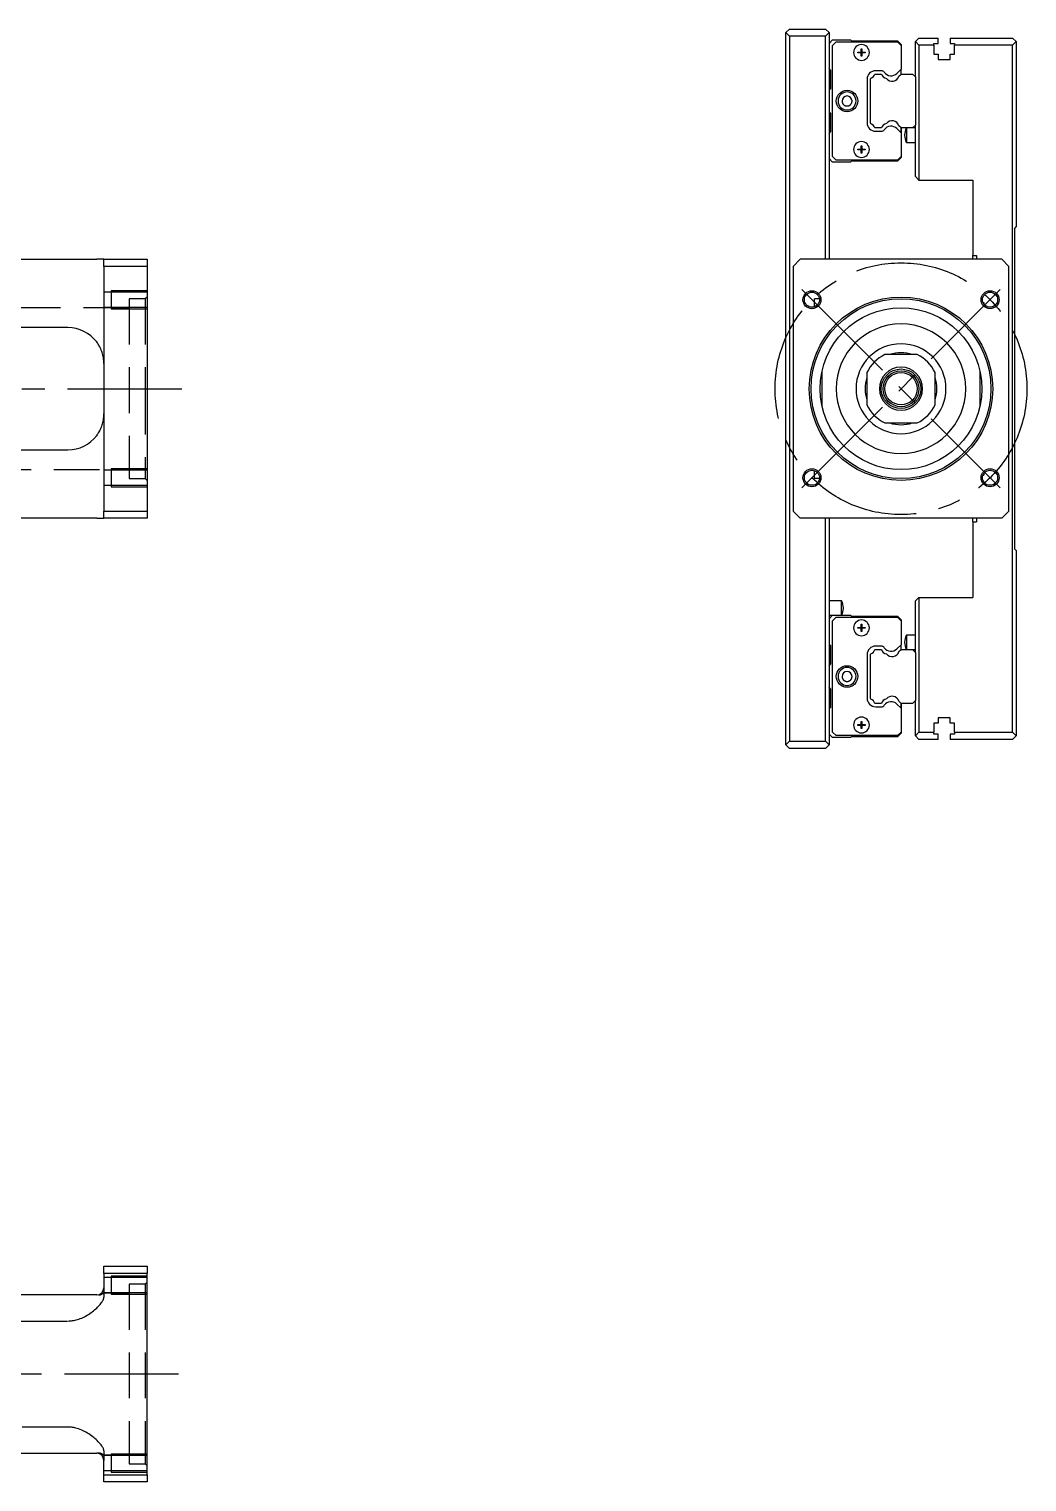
# Model space of a CAD drawing. Extents: x -16 to 810, y -339 to 108.
# Drawn here: x 532.2 to 809.5, y -303.9 to 100 of the extents above; entities that cross this region are included whole.
import ezdxf

# ---------------------------------------------------------------- set-up
doc = ezdxf.new("R2010")
doc.units = 0
doc.linetypes.add('CENTER', pattern=[50.8, 31.75, -6.35, 6.35, -6.35])
doc.linetypes.add('DASHED', pattern=[19.05, 12.7, -6.35])
doc.layers.get('0').update_dxf_attribs({"linetype": 'CONTINUOUS'})
doc.layers.add('CENTER', color=1, linetype='CENTER')

msp = doc.modelspace()

# ---------------------------------------------------------------- linework, layer by layer
at = {"color": 7, "linetype": 'CONTINUOUS'}
for p, q in [((742.55, 99), (743.55, 100)), ((742.55, -99), (742.55, 99)), ((743.55, 98), (742.55, 99)), ((743.55, 100), (753.55, 100)), ((743.55, 98), (743.55, -98)), ((753.55, 98), (743.55, 98)), ((753.55, 100), (754.55, 99)), ((753.55, 98), (754.55, 99)), ((753.55, 36), (753.55, 98)), ((754.55, 99), (754.55, 36)), ((754.55, 96), (755.55, 97)), ((755.55, 97), (760.55, 97)), ((760.55, 97), (760.8, 96.75)), ((778.55, 96.5), (779.55, 97.5)), ((779.55, 97.5), (784.85, 97.5)), ((784.85, 96), (784.85, 97.5)), ((788.25, 97.5), (805.55, 97.5)), ((788.25, 97.5), (788.25, 96)), ((805.55, 97.5), (806.55, 96.5)), ((755.55, 95.45), (756.55, 96.45)), ((755.55, 64.55), (755.55, 95.45)), ((756.55, 96.45), (773.55, 96.45)), ((760.8, 96.75), (773.55, 96.75)), ((762.55, 93.6), (763.45, 93.6)), ((762.55, 93.4), (762.55, 93.6)), ((763.45, 93.4), (762.55, 93.4)), ((763.45, 93.6), (763.45, 94.5)), ((763.45, 94.5), (763.65, 94.5)), ((763.45, 93.6), (763.55, 93.5)), ((763.45, 93.4), (763.55, 93.5)), ((763.45, 92.5), (763.45, 93.4)), ((763.65, 93.6), (763.55, 93.5)), ((763.65, 93.4), (763.55, 93.5)), ((763.65, 94.5), (763.65, 93.6)), ((763.65, 93.6), (764.55, 93.6)), ((763.65, 93.4), (763.65, 92.5)), ((764.55, 93.4), (763.65, 93.4)), ((764.55, 93.6), (764.55, 93.4)), ((773.55, 96.75), (774.55, 95.75)), ((773.55, 96.45), (774.55, 95.45)), ((774.55, 95.75), (774.55, 95.45)), ((774.55, 95.45), (774.55, 88.82)), ((778.55, 86.7), (778.55, 96.5)), ((779.55, 95.5), (778.55, 96.5)), ((783.7, 95.5), (779.55, 95.5)), ((779.55, 95.5), (779.55, 58)), ((783.7, 96), (784.85, 96)), ((783.7, 95.5), (783.7, 96)), ((783.7, 95.5), (783.7, 93)), ((783.7, 93), (784.85, 93)), ((784.85, 93), (784.85, 91.5)), ((788.25, 96), (789.4, 96)), ((788.25, 93), (789.4, 93)), ((788.25, 91.5), (788.25, 93)), ((789.4, 96), (789.4, 95.5)), ((789.4, 93), (789.4, 95.5)), ((805.55, 95.5), (789.4, 95.5)), ((806.55, 96.5), (805.55, 95.5)), ((805.55, -95.5), (805.55, 95.5)), ((806.55, 96.5), (806.55, 45)), ((755.05, 88.5), (754.55, 89)), ((763.65, 92.5), (763.45, 92.5)), ((784.85, 91.5), (788.25, 91.5)), ((755.05, 83.5), (755.05, 88.5)), ((765.12, 86.03), (765.12, 73.97)), ((766.05, 86.1), (766.18, 86.32)), ((766.05, 73.9), (766.05, 86.1)), ((767.26, 87.5), (769.13, 87.5)), ((769.08, 88.43), (767.52, 88.43)), ((774.55, 88.82), (773.42, 87.68)), ((773.96, 86.91), (774.55, 87.5)), ((774.55, 87.5), (774.55, 88.82)), ((774.55, 87.5), (777.75, 87.5)), ((777.75, 87.5), (778.55, 86.7)), ((778.55, 86.7), (778.55, 73.3)), ((754.55, 83), (755.05, 83.5)), ((755.05, 76.5), (754.55, 77)), ((758.16, 80), (758.16, 79.95)), ((758.16, 79.95), (758.16, 79.89)), ((758.16, 79.89), (758.17, 79.84)), ((758.17, 79.84), (758.17, 79.78)), ((758.17, 79.78), (758.19, 79.72)), ((758.19, 79.72), (758.2, 79.67)), ((758.2, 79.67), (758.21, 79.61)), ((758.21, 79.61), (758.23, 79.55)), ((758.23, 79.55), (758.25, 79.5)), ((758.25, 79.5), (758.28, 79.44)), ((758.28, 79.44), (758.3, 79.38)), ((758.3, 79.38), (758.34, 79.31)), ((758.34, 79.31), (758.38, 79.25)), ((758.38, 79.25), (758.4, 79.22)), ((758.4, 79.22), (758.42, 79.19)), ((758.42, 79.19), (758.45, 79.15)), ((758.45, 79.15), (758.47, 79.12)), ((758.47, 79.12), (758.5, 79.08)), ((758.5, 79.08), (758.54, 79.05)), ((758.54, 79.05), (758.57, 79.01)), ((758.57, 79.01), (758.61, 78.97)), ((758.61, 78.97), (758.65, 78.93)), ((758.65, 78.93), (758.7, 78.9)), ((758.7, 78.9), (758.75, 78.86)), ((758.75, 78.86), (758.79, 78.83)), ((758.79, 78.83), (758.84, 78.8)), ((758.84, 78.8), (758.88, 78.78)), ((758.88, 78.78), (758.94, 78.75)), ((758.94, 78.75), (758.99, 78.72)), ((758.99, 78.72), (759.05, 78.7)), ((759.05, 78.7), (759.11, 78.68)), ((759.11, 78.68), (759.17, 78.66)), ((759.17, 78.66), (759.23, 78.64)), ((759.23, 78.64), (759.29, 78.63)), ((759.29, 78.63), (759.35, 78.62)), ((759.35, 78.62), (759.42, 78.61)), ((759.42, 78.61), (759.49, 78.61)), ((759.49, 78.61), (759.54, 78.61)), ((759.54, 78.61), (759.59, 78.61)), ((759.59, 78.61), (759.64, 78.61)), ((759.64, 78.61), (759.7, 78.62)), ((759.7, 78.62), (759.76, 78.62)), ((759.76, 78.62), (759.82, 78.63)), ((759.82, 78.63), (759.87, 78.65)), ((759.87, 78.65), (759.93, 78.66)), ((759.93, 78.66), (759.99, 78.68)), ((759.99, 78.68), (760.04, 78.7)), ((760.04, 78.7), (760.09, 78.72)), ((760.09, 78.72), (760.15, 78.74)), ((760.15, 78.74), (760.2, 78.77)), ((760.2, 78.77), (760.26, 78.8)), ((760.26, 78.8), (760.31, 78.83)), ((760.31, 78.83), (760.36, 78.86)), ((760.36, 78.86), (760.4, 78.9)), ((760.4, 78.9), (760.45, 78.93)), ((760.45, 78.93), (760.49, 78.97)), ((760.49, 78.97), (760.52, 79)), ((760.52, 79), (760.56, 79.04)), ((760.56, 79.04), (760.6, 79.08)), ((760.6, 79.08), (760.64, 79.13)), ((760.64, 79.13), (760.67, 79.18)), ((760.67, 79.18), (760.71, 79.23)), ((760.71, 79.23), (760.74, 79.28)), ((760.74, 79.28), (760.78, 79.34)), ((760.78, 79.34), (760.8, 79.38)), ((760.8, 79.38), (760.82, 79.43)), ((760.82, 79.43), (760.84, 79.48)), ((760.84, 79.48), (760.86, 79.53)), ((760.86, 79.53), (760.88, 79.58)), ((760.88, 79.58), (760.89, 79.63)), ((760.89, 79.63), (760.9, 79.68)), ((760.9, 79.68), (760.92, 79.73)), ((760.92, 79.78), (760.93, 79.83)), ((760.92, 79.73), (760.92, 79.78)), ((760.93, 79.83), (760.94, 79.88)), ((760.94, 80), (760.94, 80)), ((760.94, 80), (760.94, 80)), ((760.94, 80), (760.94, 80)), ((760.94, 79.98), (760.94, 80)), ((760.94, 79.93), (760.94, 79.98)), ((760.94, 79.88), (760.94, 79.93)), ((755.05, 71.5), (755.05, 76.5)), ((766.18, 73.68), (766.05, 73.9)), ((774.55, 72.5), (773.96, 73.09)), ((774.55, 72.5), (773.96, 73.09)), ((778.55, 73.3), (777.75, 72.5)), ((778.55, 59), (778.55, 73.3)), ((754.55, 71), (755.05, 71.5)), ((769.13, 72.5), (767.26, 72.5)), ((767.52, 71.57), (769.08, 71.57)), ((773.42, 72.32), (774.55, 71.18)), ((774.55, 72.5), (774.55, 71.18)), ((774.55, 71.18), (774.55, 72.5)), ((777.75, 72.5), (774.55, 72.5)), ((774.55, 71.18), (774.55, 64.55)), ((775.55, 70.56), (775.55, 70.44)), ((776.05, 72.5), (776.05, 68.5)), ((778.55, 72.5), (777.75, 72.5)), ((762.55, 66.6), (763.45, 66.6)), ((762.55, 66.4), (762.55, 66.6)), ((763.45, 66.4), (762.55, 66.4)), ((763.45, 66.6), (763.45, 67.5)), ((763.45, 67.5), (763.65, 67.5)), ((763.45, 66.6), (763.55, 66.5)), ((763.45, 66.4), (763.55, 66.5)), ((763.45, 65.5), (763.45, 66.4)), ((763.65, 65.5), (763.45, 65.5)), ((763.65, 66.6), (763.55, 66.5)), ((763.65, 66.4), (763.55, 66.5)), ((763.65, 67.5), (763.65, 66.6)), ((763.65, 66.6), (764.55, 66.6)), ((764.55, 66.4), (763.65, 66.4)), ((763.65, 66.4), (763.65, 65.5)), ((764.55, 66.6), (764.55, 66.4)), ((776.05, 68.5), (778.55, 68.5)), ((755.55, 63), (754.55, 64)), ((756.55, 63.55), (755.55, 64.55)), ((760.55, 63), (755.55, 63)), ((773.55, 63.55), (756.55, 63.55)), ((760.8, 63.25), (760.55, 63)), ((773.55, 63.25), (760.8, 63.25)), ((774.55, 64.55), (773.55, 63.55)), ((774.55, 64.25), (773.55, 63.25)), ((774.55, 64.55), (774.55, 64.25)), ((778.55, 59), (779.55, 58)), ((779.55, 58), (794.55, 58)), ((794.55, 58), (794.55, 37)), ((806.05, 44.5), (806.55, 45)), ((806.05, 44.5), (806.05, -44.5)), ((794.55, 36), (794.55, 37)), ((794.55, 37), (795.55, 37)), ((795.55, 37), (795.55, 36)), ((530, 36), (551, 36)), ((553, 36), (551, 36)), ((553, 34), (553, 36)), ((553, 36), (565, 36)), ((553, 34), (553, -34)), ((565, 34), (553, 34)), ((565, 36), (565, 34)), ((565, 34), (565, -34)), ((746.55, 36), (744.55, 34)), ((744.55, 34), (744.55, -34)), ((802.55, 36), (746.55, 36)), ((804.55, 34), (802.55, 36)), ((804.55, -34), (804.55, 34)), ((750.55, 22.79), (750.55, 25)), ((751.89, 25), (750.55, 25)), ((797.34, 24), (797.55, 24)), ((797.55, 24), (797.55, 23.59)), ((543, 17), (511, 17)), ((551.15, 12.79), (551, 13)), ((551.3, 12.57), (551.15, 12.79)), ((551.44, 12.36), (551.3, 12.57)), ((551.59, 12.13), (551.44, 12.36)), ((551.72, 11.9), (551.59, 12.13)), ((551.85, 11.66), (551.72, 11.9)), ((551.97, 11.42), (551.85, 11.66)), ((552.13, 11.08), (551.97, 11.42)), ((552.28, 10.74), (552.13, 11.08)), ((552.41, 10.39), (552.28, 10.74)), ((552.52, 10.05), (552.41, 10.39)), ((552.63, 9.7), (552.52, 10.05)), ((552.72, 9.36), (552.63, 9.7)), ((552.8, 9.01), (552.72, 9.36)), ((552.86, 8.67), (552.8, 9.01)), ((552.92, 8.25), (552.86, 8.67)), ((552.96, 7.84), (552.92, 8.25)), ((779.02, 9.5), (770.08, 9.5)), ((552.99, 7.43), (552.96, 7.84)), ((553, 7.02), (552.99, 7.43)), ((553, 7), (553, 7.02)), ((752.55, 4.72), (752.55, -4.72)), ((765.05, 4.47), (765.05, -4.47)), ((784.05, -4.47), (784.05, 4.47)), ((796.55, -4.72), (796.55, 4.72)), ((552.92, -8.26), (552.96, -7.84)), ((552.96, -7.84), (552.99, -7.43)), ((552.99, -7.43), (553, -7.02)), ((553, -7.02), (553, -7)), ((551.52, -12.23), (551.69, -11.95)), ((551.69, -11.95), (551.84, -11.67)), ((551.84, -11.67), (551.97, -11.42)), ((551.97, -11.42), (552.13, -11.09)), ((552.13, -11.09), (552.27, -10.75)), ((552.27, -10.75), (552.4, -10.41)), ((552.4, -10.41), (552.52, -10.07)), ((552.52, -10.07), (552.62, -9.72)), ((552.62, -9.72), (552.71, -9.37)), ((552.71, -9.37), (552.79, -9.02)), ((552.79, -9.02), (552.86, -8.67)), ((552.86, -8.67), (552.92, -8.26)), ((770.08, -9.5), (779.02, -9.5)), ((551, -13), (551.09, -12.88)), ((551.09, -12.88), (551.17, -12.77)), ((551.17, -12.77), (551.26, -12.63)), ((551.26, -12.63), (551.35, -12.5)), ((551.35, -12.5), (551.44, -12.37)), ((551.44, -12.37), (551.52, -12.23)), ((511, -17), (543, -17)), ((750.55, -25), (750.55, -22.79)), ((797.34, -24), (797.55, -24)), ((797.55, -23.59), (797.55, -24)), ((751.89, -25), (750.55, -25)), ((551, -36), (530, -36)), ((551, -36), (553, -36)), ((553, -34), (565, -34)), ((553, -36), (553, -34)), ((565, -36), (553, -36)), ((565, -34), (565, -36)), ((744.55, -34), (746.55, -36)), ((802.55, -36), (746.55, -36)), ((753.55, -98), (753.55, -36)), ((754.55, -36), (754.55, -99)), ((794.55, -37), (794.55, -36)), ((795.55, -36), (795.55, -37)), ((802.55, -36), (804.55, -34)), ((794.55, -37), (794.55, -58)), ((794.55, -37), (795.55, -37)), ((806.55, -45), (806.05, -44.5)), ((806.55, -45), (806.55, -96.5)), ((758.05, -59), (754.55, -59)), ((758.05, -61), (758.05, -59)), ((779.55, -58), (778.55, -59)), ((778.55, -73.3), (778.55, -59)), ((779.55, -58), (794.55, -58)), ((779.55, -58), (779.55, -95.5)), ((754.55, -63), (755.55, -63)), ((754.55, -64), (755.55, -63)), ((755.55, -63), (760.55, -63)), ((755.55, -64.55), (756.55, -63.55)), ((755.55, -95.45), (755.55, -64.55)), ((756.55, -63.55), (773.55, -63.55)), ((758.05, -63), (758.05, -61)), ((758.55, -61.06), (758.55, -60.94)), ((760.55, -63), (760.8, -63.25)), ((760.8, -63.25), (773.55, -63.25)), ((773.55, -63.25), (774.55, -64.25)), ((773.55, -63.55), (774.55, -64.55)), ((774.55, -64.25), (774.55, -64.55)), ((774.55, -64.55), (774.55, -71.18)), ((762.55, -66.6), (762.55, -66.4)), ((762.55, -66.4), (763.45, -66.4)), ((763.45, -66.6), (762.55, -66.6)), ((763.45, -66.4), (763.45, -65.5)), ((763.45, -65.5), (763.65, -65.5)), ((763.45, -66.4), (763.55, -66.5)), ((763.45, -66.6), (763.55, -66.5)), ((763.45, -67.5), (763.45, -66.6)), ((763.65, -67.5), (763.45, -67.5)), ((763.65, -66.4), (763.55, -66.5)), ((763.65, -66.6), (763.55, -66.5)), ((763.65, -65.5), (763.65, -66.4)), ((763.65, -66.4), (764.55, -66.4)), ((764.55, -66.6), (763.65, -66.6)), ((763.65, -66.6), (763.65, -67.5)), ((764.55, -66.4), (764.55, -66.6)), ((778.55, -68.5), (776.05, -68.5)), ((776.05, -68.5), (776.05, -72.5)), ((755.05, -71.5), (754.55, -71)), ((755.05, -76.5), (755.05, -71.5)), ((767.26, -72.5), (769.13, -72.5)), ((769.08, -71.57), (767.52, -71.57)), ((774.55, -71.18), (773.42, -72.32)), ((773.96, -73.09), (774.55, -72.5)), ((774.55, -72.5), (774.55, -71.18)), ((774.55, -72.5), (777.75, -72.5)), ((775.55, -70.44), (775.55, -70.56)), ((777.75, -72.5), (778.55, -72.5)), ((777.75, -72.5), (778.55, -73.3)), ((754.55, -77), (755.05, -76.5)), ((765.12, -73.97), (765.12, -86.03)), ((766.05, -73.9), (766.18, -73.68)), ((766.05, -86.1), (766.05, -73.9)), ((778.55, -73.3), (778.55, -86.7)), ((758.16, -80), (758.16, -80.05)), ((758.16, -80.05), (758.16, -80.11)), ((758.16, -80.11), (758.17, -80.16)), ((758.17, -80.16), (758.17, -80.22)), ((758.17, -80.22), (758.19, -80.28)), ((758.19, -80.28), (758.2, -80.33)), ((758.2, -80.33), (758.21, -80.39)), ((758.21, -80.39), (758.23, -80.44)), ((758.23, -80.44), (758.25, -80.49)), ((758.25, -80.49), (758.27, -80.54)), ((758.27, -80.54), (758.29, -80.6)), ((758.29, -80.6), (758.32, -80.65)), ((758.32, -80.65), (758.35, -80.7)), ((758.35, -80.7), (758.38, -80.76)), ((758.38, -80.76), (758.42, -80.81)), ((760.69, -80.8), (760.72, -80.75)), ((760.72, -80.75), (760.75, -80.71)), ((760.75, -80.71), (760.78, -80.66)), ((760.78, -80.66), (760.8, -80.61)), ((760.8, -80.61), (760.82, -80.57)), ((760.82, -80.57), (760.84, -80.52)), ((760.84, -80.52), (760.86, -80.47)), ((760.86, -80.47), (760.88, -80.42)), ((760.88, -80.42), (760.89, -80.37)), ((760.89, -80.37), (760.91, -80.32)), ((760.91, -80.32), (760.92, -80.27)), ((760.92, -80.22), (760.93, -80.17)), ((760.92, -80.27), (760.92, -80.22)), ((760.93, -80.17), (760.94, -80.12)), ((760.94, -80), (760.94, -80)), ((760.94, -80), (760.94, -80)), ((760.94, -80), (760.94, -80)), ((760.94, -80.02), (760.94, -80)), ((760.94, -80.07), (760.94, -80.02)), ((760.94, -80.12), (760.94, -80.07)), ((755.05, -83.5), (754.55, -83)), ((755.05, -88.5), (755.05, -83.5)), ((758.42, -80.81), (758.45, -80.86)), ((758.45, -80.86), (758.5, -80.91)), ((758.5, -80.91), (758.54, -80.96)), ((758.54, -80.96), (758.59, -81.01)), ((758.59, -81.01), (758.64, -81.05)), ((758.64, -81.05), (758.69, -81.1)), ((758.69, -81.1), (758.75, -81.14)), ((758.75, -81.14), (758.8, -81.17)), ((758.8, -81.17), (758.85, -81.2)), ((758.85, -81.2), (758.9, -81.23)), ((758.9, -81.23), (758.96, -81.26)), ((758.96, -81.26), (759.01, -81.28)), ((759.01, -81.28), (759.06, -81.31)), ((759.06, -81.31), (759.12, -81.32)), ((759.12, -81.32), (759.17, -81.34)), ((759.17, -81.34), (759.22, -81.35)), ((759.22, -81.35), (759.27, -81.36)), ((759.27, -81.36), (759.33, -81.37)), ((759.33, -81.37), (759.39, -81.38)), ((759.39, -81.38), (759.45, -81.39)), ((759.45, -81.39), (759.51, -81.39)), ((759.51, -81.39), (759.57, -81.39)), ((759.57, -81.39), (759.64, -81.39)), ((759.64, -81.39), (759.71, -81.38)), ((759.71, -81.38), (759.78, -81.37)), ((759.78, -81.37), (759.84, -81.36)), ((759.84, -81.36), (759.91, -81.35)), ((759.91, -81.35), (759.97, -81.33)), ((759.97, -81.33), (760.03, -81.31)), ((760.03, -81.31), (760.09, -81.28)), ((760.09, -81.28), (760.14, -81.26)), ((760.14, -81.26), (760.19, -81.23)), ((760.19, -81.23), (760.24, -81.21)), ((760.24, -81.21), (760.29, -81.18)), ((760.29, -81.18), (760.33, -81.15)), ((760.33, -81.15), (760.37, -81.13)), ((760.37, -81.13), (760.41, -81.1)), ((760.41, -81.1), (760.45, -81.06)), ((760.45, -81.06), (760.49, -81.03)), ((760.49, -81.03), (760.53, -80.99)), ((760.53, -80.99), (760.58, -80.94)), ((760.58, -80.94), (760.62, -80.89)), ((760.62, -80.89), (760.66, -80.84)), ((760.66, -80.84), (760.69, -80.8)), ((754.55, -89), (755.05, -88.5)), ((766.18, -86.32), (766.05, -86.1)), ((769.13, -87.5), (767.26, -87.5)), ((767.52, -88.43), (769.08, -88.43)), ((773.42, -87.68), (774.55, -88.82)), ((774.55, -87.5), (773.96, -86.91)), ((774.55, -87.5), (773.96, -86.91)), ((774.55, -87.5), (774.55, -88.82)), ((774.55, -88.82), (774.55, -87.5)), ((777.75, -87.5), (774.55, -87.5)), ((774.55, -88.82), (774.55, -95.45)), ((778.55, -86.7), (777.75, -87.5)), ((778.55, -96.5), (778.55, -86.7)), ((763.45, -93.4), (763.45, -92.5)), ((763.45, -92.5), (763.65, -92.5)), ((763.65, -92.5), (763.65, -93.4)), ((784.85, -91.5), (784.85, -93)), ((788.25, -91.5), (784.85, -91.5)), ((788.25, -93), (788.25, -91.5)), ((755.55, -97), (754.55, -96)), ((756.55, -96.45), (755.55, -95.45)), ((773.55, -96.45), (756.55, -96.45)), ((760.8, -96.75), (760.55, -97)), ((773.55, -96.75), (760.8, -96.75)), ((762.55, -93.4), (763.45, -93.4)), ((762.55, -93.6), (762.55, -93.4)), ((763.45, -93.6), (762.55, -93.6)), ((763.45, -93.4), (763.55, -93.5)), ((763.45, -93.6), (763.55, -93.5)), ((763.45, -94.5), (763.45, -93.6)), ((763.65, -94.5), (763.45, -94.5)), ((763.65, -93.4), (763.55, -93.5)), ((763.65, -93.6), (763.55, -93.5)), ((763.65, -93.4), (764.55, -93.4)), ((764.55, -93.6), (763.65, -93.6)), ((763.65, -93.6), (763.65, -94.5)), ((764.55, -93.4), (764.55, -93.6)), ((774.55, -95.45), (773.55, -96.45)), ((774.55, -95.75), (773.55, -96.75)), ((774.55, -95.45), (774.55, -95.75)), ((778.55, -96.5), (779.55, -95.5)), ((779.55, -97.5), (778.55, -96.5)), ((779.55, -95.5), (783.7, -95.5)), ((783.7, -93), (783.7, -95.5)), ((784.85, -93), (783.7, -93)), ((783.7, -96), (783.7, -95.5)), ((784.85, -96), (783.7, -96)), ((784.85, -97.5), (784.85, -96)), ((789.4, -93), (788.25, -93)), ((789.4, -96), (788.25, -96)), ((788.25, -96), (788.25, -97.5)), ((789.4, -95.5), (789.4, -93)), ((789.4, -95.5), (789.4, -96)), ((789.4, -95.5), (805.55, -95.5)), ((805.55, -95.5), (806.55, -96.5)), ((806.55, -96.5), (805.55, -97.5)), ((742.55, -99), (743.55, -98)), ((743.55, -100), (742.55, -99)), ((743.55, -98), (753.55, -98)), ((753.55, -100), (743.55, -100)), ((754.55, -99), (753.55, -98)), ((754.55, -99), (753.55, -100)), ((760.55, -97), (755.55, -97)), ((784.85, -97.5), (779.55, -97.5)), ((805.55, -97.5), (788.25, -97.5)), ((553, -243.95), (565, -243.95)), ((553, -245.95), (553, -243.95)), ((565, -245.95), (553, -245.95)), ((553, -245.95), (553, -249.95)), ((565, -243.95), (565, -245.95)), ((565, -301.95), (565, -245.95)), ((551, -251.95), (530, -251.95)), ((530, -295.95), (551, -295.95)), ((553, -301.95), (553, -297.95)), ((553, -303.95), (553, -301.95)), ((553, -301.95), (565, -301.95)), ((565, -301.95), (565, -303.95)), ((565, -303.95), (553, -303.95))]:
    msp.add_line(p, q, dxfattribs=at)
at = {"color": 3, "linetype": 'DASHED'}
for p, q in [((555, 26.85), (553, 26.85)), ((565, 27.25), (555, 27.25)), ((555, 27.25), (555, 22.25)), ((565, 26.85), (555, 26.85)), ((564.5, 25), (560, 25)), ((560, 25), (560, -25)), ((565, 25.5), (564.5, 25)), ((564.5, 25), (564.5, 0)), ((560, 22.5), (501, 22.5)), ((553, 22.65), (555, 22.65)), ((555, 22.65), (565, 22.65)), ((555, 22.25), (565, 22.25)), ((551, 13), (551.24, 12.67)), ((564.5, 0), (564.5, -25)), ((551.14, -12.81), (550.87, -13.17)), ((501, -22.5), (560, -22.5)), ((555, -22.65), (553, -22.65)), ((565, -22.25), (555, -22.25)), ((555, -22.25), (555, -27.25)), ((565, -22.65), (555, -22.65)), ((553, -26.85), (555, -26.85)), ((555, -26.85), (565, -26.85)), ((555, -27.25), (565, -27.25)), ((560, -25), (564.5, -25)), ((564.5, -25), (565, -25.5)), ((555, -247.1), (553, -247.1)), ((553, -249.95), (553, -251.3)), ((565, -246.7), (555, -246.7)), ((555, -246.7), (555, -251.7)), ((565, -247.1), (555, -247.1)), ((564.5, -248.95), (560, -248.95)), ((560, -248.95), (560, -298.95)), ((565, -248.45), (564.5, -248.95)), ((564.5, -248.95), (564.5, -298.95)), ((551.52, -251.95), (551.52, -251.95)), ((551.52, -251.95), (551.52, -251.95)), ((551.96, -254.58), (552.16, -254.33)), ((552.16, -254.33), (552.34, -254.09)), ((552.34, -254.09), (552.5, -253.85)), ((552.5, -253.85), (552.65, -253.61)), ((552.65, -253.61), (552.77, -253.38)), ((552.77, -253.38), (552.87, -253.17)), ((552.87, -253.17), (552.93, -253)), ((552.93, -253), (552.97, -252.85)), ((552.97, -252.85), (552.99, -252.71)), ((552.99, -252.71), (553, -252.57)), ((553, -251.3), (555, -251.3)), ((553, -251.3), (553, -252.57)), ((560, -251.45), (553, -251.45)), ((555, -251.3), (565, -251.3)), ((555, -251.7), (565, -251.7)), ((546.45, -258.53), (546.83, -258.37)), ((546.83, -258.37), (547.21, -258.2)), ((547.21, -258.2), (547.58, -258.02)), ((547.58, -258.02), (547.93, -257.83)), ((547.93, -257.83), (548.33, -257.6)), ((548.33, -257.6), (548.71, -257.37)), ((548.71, -257.37), (549.07, -257.13)), ((549.07, -257.13), (549.43, -256.88)), ((549.43, -256.88), (549.77, -256.63)), ((549.77, -256.63), (550.1, -256.37)), ((550.1, -256.37), (550.42, -256.11)), ((550.42, -256.11), (550.72, -255.85)), ((550.72, -255.85), (551, -255.59)), ((551, -255.59), (551.26, -255.33)), ((551.26, -255.33), (551.51, -255.08)), ((551.51, -255.08), (551.74, -254.83)), ((551.74, -254.83), (551.96, -254.58)), ((511, -259.21), (543, -259.21)), ((543, -259.21), (543.33, -259.2)), ((543.33, -259.2), (543.66, -259.19)), ((543.66, -259.19), (543.99, -259.15)), ((543.99, -259.15), (544.32, -259.11)), ((544.32, -259.11), (544.66, -259.05)), ((544.66, -259.05), (544.99, -258.98)), ((544.99, -258.98), (545.32, -258.9)), ((545.32, -258.9), (545.64, -258.81)), ((545.64, -258.81), (546.05, -258.68)), ((546.05, -258.68), (546.45, -258.53)), ((543, -288.69), (511, -288.69)), ((543.33, -288.7), (543, -288.69)), ((543.66, -288.71), (543.33, -288.7)), ((543.99, -288.75), (543.66, -288.71)), ((544.32, -288.79), (543.99, -288.75)), ((544.63, -288.84), (544.32, -288.79)), ((544.94, -288.91), (544.63, -288.84)), ((545.25, -288.98), (544.94, -288.91)), ((545.55, -289.06), (545.25, -288.98)), ((545.99, -289.2), (545.55, -289.06)), ((546.42, -289.36), (545.99, -289.2)), ((546.84, -289.53), (546.42, -289.36)), ((547.25, -289.72), (546.84, -289.53)), ((547.64, -289.91), (547.25, -289.72)), ((548.02, -290.12), (547.64, -289.91)), ((548.43, -290.36), (548.02, -290.12)), ((548.83, -290.61), (548.43, -290.36)), ((549.21, -290.86), (548.83, -290.61)), ((549.57, -291.12), (549.21, -290.86)), ((549.9, -291.37), (549.57, -291.12)), ((550.23, -291.63), (549.9, -291.37)), ((550.53, -291.89), (550.23, -291.63)), ((550.82, -292.15), (550.53, -291.89)), ((551.15, -292.45), (550.82, -292.15)), ((551.45, -292.76), (551.15, -292.45)), ((551.73, -293.05), (551.45, -292.76)), ((551.98, -293.35), (551.73, -293.05)), ((552.21, -293.63), (551.98, -293.35)), ((552.41, -293.91), (552.21, -293.63)), ((552.55, -294.12), (552.41, -293.91)), ((552.66, -294.31), (552.55, -294.12)), ((552.77, -294.51), (552.66, -294.31)), ((552.85, -294.69), (552.77, -294.51)), ((552.92, -294.87), (552.85, -294.69)), ((552.96, -295.03), (552.92, -294.87)), ((551.52, -295.95), (551, -295.95)), ((551.52, -295.95), (551, -295.95)), ((551.52, -295.95), (551.52, -295.95)), ((551.52, -295.95), (551.52, -295.95)), ((552.99, -295.19), (552.96, -295.03)), ((553, -295.33), (552.99, -295.19)), ((553, -295.33), (553, -296.6)), ((553, -296.45), (560, -296.45)), ((555, -296.6), (553, -296.6)), ((553, -296.6), (553, -297.95)), ((565, -296.2), (555, -296.2)), ((555, -296.2), (555, -301.2)), ((565, -296.6), (555, -296.6)), ((553, -300.8), (555, -300.8)), ((555, -300.8), (565, -300.8)), ((555, -301.2), (565, -301.2)), ((560, -298.95), (564.5, -298.95)), ((564.5, -298.95), (565, -299.45))]:
    msp.add_line(p, q, dxfattribs=at)
at = {"color": 7, "linetype": 'CONTINUOUS'}
for centre, radius in [((759.55, 80), 3), ((749.8, 24.75), 2.1), ((774.55, 0), 25.5), ((774.55, 0), 25), ((799.3, 24.75), 2.1), ((774.55, 0), 22.5), ((774.55, 0), 5.5), ((774.55, 0), 5), ((774.55, 0), 4.5), ((749.8, -24.75), 2.1), ((799.3, -24.75), 2.1), ((759.55, -80), 3)]:
    msp.add_circle(centre, radius, dxfattribs=at)
at = {"color": 3, "linetype": 'CONTINUOUS'}
for centre in [(749.8, 24.75), (799.3, 24.75), (749.8, -24.75), (799.3, -24.75)]:
    msp.add_circle(centre, 2.5, dxfattribs=at)
at = {"color": 7, "linetype": 'CONTINUOUS'}
for centre, radius, start, end in [((763.55, 93.5), 2.2, 0, 180), ((763.55, 93.5), 2.2, 180, 0), ((767.52, 86.03), 2.4, 90, 180), ((765.62, 87.93), 1.7, 289.2262, 345.349), ((769.08, 87.43), 1, 34.7052, 90), ((770.78, 87.93), 1.7, 194.651, 260.012), ((771.79, 89.31), 2.3, 214.7598, 315), ((772.05, 87.5), 2, 218.4716, 342.8856), ((759.55, 80), 2.5, 0, 180), ((759.55, 80), 1.39, 0, 180), ((759.55, 80), 2.5, 180, 0), ((767.52, 73.97), 2.4, 180, 270), ((765.62, 72.07), 1.7, 14.651, 70.7738), ((770.78, 72.07), 1.7, 99.988, 165.349), ((771.79, 70.69), 2.3, 44.9803, 145.2567), ((772.05, 72.5), 2, 17.1144, 141.5284), ((763.55, 66.5), 2.2, 0, 180), ((769.08, 72.57), 1, 270, 325.2543), ((779.55, 70.56), 4, 151.0305, 180), ((779.55, 70.44), 4, 180, 208.9695), ((763.55, 66.5), 2.2, 180, 0), ((543, 7), 10, 36.8699, 90), ((774.55, 0), 18, 0, 180), ((774.55, 0), 18, 0, 180), ((774.55, 0), 12.5, 0, 180), ((774.55, 0), 12.5, 0, 180), ((774.55, 0), 10.5, 115.2088, 154.7912), ((774.55, 0), 10, 71.8051, 108.1949), ((774.55, 0), 10, 71.8051, 108.1949), ((774.55, 0), 10.5, 25.2088, 64.7912), ((774.55, 0), 6, 0, 180), ((774.55, 0), 18, 180, 0), ((774.55, 0), 18, 180, 0), ((774.55, 0), 12.5, 180, 0), ((774.55, 0), 12.5, 180, 0), ((774.55, 0), 10, 161.8051, 180), ((774.55, 0), 10, 161.8051, 180), ((774.55, 0), 10, 180, 198.1949), ((774.55, 0), 10, 180, 198.1949), ((774.55, 0), 6, 180, 0), ((774.55, 0), 10, 0, 18.1949), ((774.55, 0), 10, 0, 18.1949), ((774.55, 0), 10, 341.8051, 0), ((774.55, 0), 10, 341.8051, 0), ((774.55, 0), 10.5, 205.2088, 244.7912), ((774.55, 0), 10.5, 295.2088, 334.7912), ((774.55, 0), 10, 251.8051, 288.1949), ((774.55, 0), 10, 251.8051, 288.1949), ((543, -7), 10, 270, 323.1301), ((754.55, -60.94), 4, 0, 28.9695), ((754.55, -61.06), 4, 331.0305, 0), ((763.55, -66.5), 2.2, 0, 180), ((763.55, -66.5), 2.2, 180, 0), ((779.55, -70.44), 4, 151.0305, 180), ((767.52, -73.97), 2.4, 90, 180), ((765.62, -72.07), 1.7, 289.2262, 345.349), ((769.08, -72.57), 1, 34.7052, 90), ((770.78, -72.07), 1.7, 194.651, 260.012), ((771.79, -70.69), 2.3, 214.7598, 315), ((779.55, -70.56), 4, 180, 208.9695), ((772.05, -72.5), 2, 218.4716, 342.8856), ((759.55, -80), 2.5, 0, 180), ((759.55, -80), 2.5, 180, 0), ((759.55, -80), 1.39, 0, 180), ((767.52, -86.03), 2.4, 180, 270), ((765.62, -87.93), 1.7, 14.651, 70.7738), ((769.08, -87.43), 1, 270, 325.2543), ((770.78, -87.93), 1.7, 99.988, 165.349), ((771.79, -89.31), 2.3, 44.9803, 145.2567), ((772.05, -87.5), 2, 17.1144, 141.5284), ((763.55, -93.5), 2.2, 0, 180), ((763.55, -93.5), 2.2, 180, 0), ((551, -249.95), 2, 270, 0), ((551, -297.95), 2, 0, 90)]:
    msp.add_arc(centre, radius, start, end, dxfattribs=at)
at = {"color": 3, "linetype": 'DASHED'}
for centre, start, end in [((551.53, -249.95), 270, 317.4968), ((551.53, -297.95), 42.5032, 90)]:
    msp.add_arc(centre, 2, start, end, dxfattribs=at)
at = {"layer": 'CENTER', "color": 1, "linetype": 'CENTER'}
for p, q in [((746.97, -27.58), (802.13, 27.58)), ((746.97, 27.58), (802.13, -27.58)), ((-15.87, 0), (575.66, 0)), ((573.78, -273.95), (520, -273.95))]:
    msp.add_line(p, q, dxfattribs=at)
msp.add_circle((774.55, 0), 35, dxfattribs=at)

doc.saveas('drawing.dxf')
